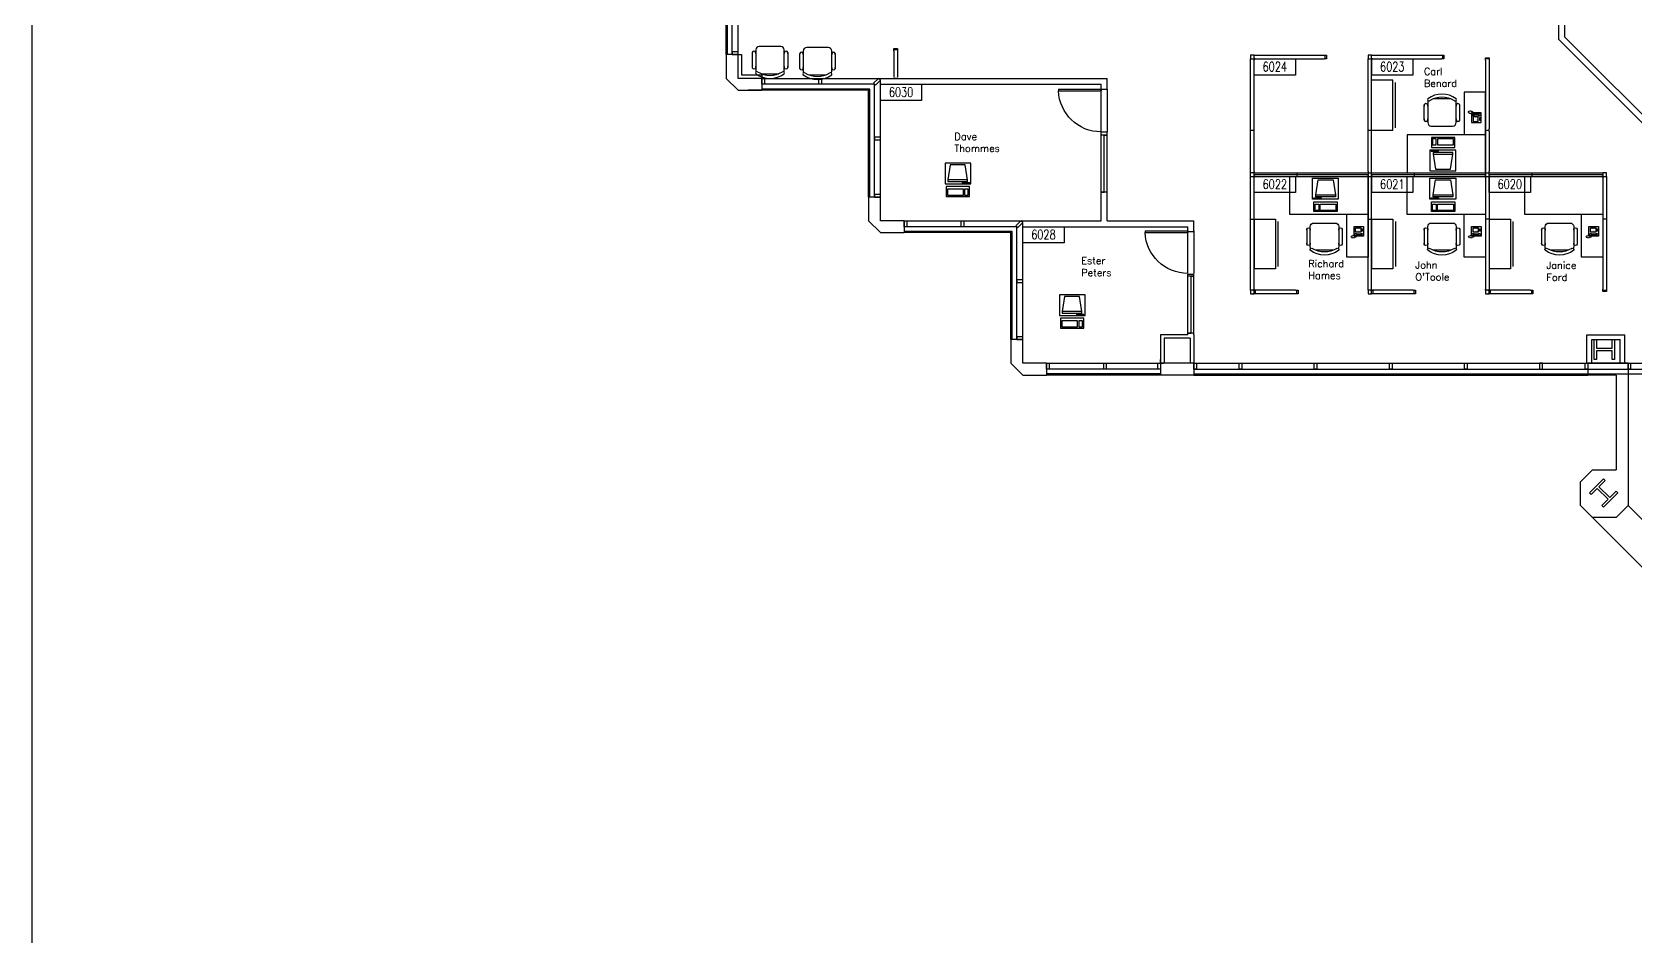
# Model space of a CAD drawing. Header units: inches. Extents: x 619 to 14864, y 611 to 3754.
# Drawn here: x 4397 to 5748, y 1973 to 2735 of the extents above; entities that cross this region are included whole.
import ezdxf
from ezdxf.enums import TextEntityAlignment as Align

# ---------------------------------------------------------------- set-up
doc = ezdxf.new("R2010")
doc.units = ezdxf.units.IN
doc.header["$MEASUREMENT"] = 0
doc.layers.get('0').update_dxf_attribs({"linetype": 'CONTINUOUS'})
for name, color, linetype in [('CHAIRS', 4, 'CONTINUOUS'), ('CPU', 6, 'CONTINUOUS'), ('E-B-FURR', 6, 'CONTINUOUS'), ('E-B-GLAZ', 8, 'CONTINUOUS'), ('E-B-MULL', 8, 'CONTINUOUS'), ('E-B-SHEL', 2, 'CONTINUOUS'), ('E-C-HEAD', 5, 'CONTINUOUS'), ('E-F-DOOR', 3, 'CONTINUOUS'), ('E-F-SILL', 8, 'CONTINUOUS'), ('E-S-COLM', 8, 'CONTINUOUS'), ('EMPLOYEE', 1, 'CONTINUOUS'), ('Frame', 10, 'CONTINUOUS'), ('FURNITURE', 3, 'CONTINUOUS'), ('PANELS_201', 6, 'CONTINUOUS'), ('PHONES', 4, 'CONTINUOUS'), ('RMNUM', 40, 'CONTINUOUS')]:
    doc.layers.add(name, color=color, linetype=linetype)
doc.styles.add('ARCHITXT', font='simplex.shx')
doc.styles.add('ROMANS', font='romans', dxfattribs={"width": 0.75, "height": 8})

# ---------------------------------------------------------------- blocks, each defined once
blk = doc.blocks.new('DR-36')
for p, q in [((0, 36), (0, 0)), ((0, 36), (1.5, 36)), ((1.5, 36), (1.5, 0)), ((0, 0), (1.5, 0))]:
    blk.add_line(p, q)
blk.add_arc((0, 0), 36, 0, 87.6141)
blk = doc.blocks.new('RMNUM')
at = {"layer": 'RMNUM'}
blk.add_lwpolyline([(-16.33354, 6.674702), (18.388073, 6.674702), (18.388073, -6.982766), (-16.33354, -6.982766), (-16.33354, 6.674702)], dxfattribs=at)
at = {"layer": 'RMNUM', "style": 'ROMANS', "width": 0.75}
blk.add_attdef('NUMBER', text='', height=8, dxfattribs=at).set_placement((1.027267, 0.114097), align=Align.MIDDLE_CENTER)
blk = doc.blocks.new('DESK2')
for p, q in [((33, 0), (-33, 0)), ((-33, 0), (-33, -68)), ((33, -32), (33, 0)), ((-33, -32), (33, -32)), ((-15, -68), (-15, -32)), ((-33, -68), (-15, -68))]:
    blk.add_line(p, q)
blk = doc.blocks.new('CHAIR7')
for p, q in [((5.1, 15), (17.9, 15)), ((0, 9), (0, -9)), ((20, 12), (3, 12)), ((23, -7.4), (23, 7.4)), ((3, -12), (20, -12)), ((5.1, -15), (17.9, -15))]:
    blk.add_line(p, q)
for centre, radius, start, end in [((5.6, 13.5), 1.56, 73.7398, 286.2602), ((17.4, 13.5), 1.56, 253.7398, 106.2602), ((3, 9), 3, 90, 180), ((20, 9), 3, 62.4156, 90), ((22.3, 11.1), 1.1, 53.3099, 212.0274), ((4.8, 0), 19.6, 327.5758, 32.4242), ((7, 0), 20, 323.1301, 36.8699), ((3, -9), 3, 180, 270), ((5.6, -13.5), 1.56, 73.7398, 286.2602), ((17.4, -13.5), 1.56, 253.7398, 106.2602), ((20, -9), 3, 270, 297.5844), ((22.3, -11.1), 1.1, 147.9726, 306.6901)]:
    blk.add_arc(centre, radius, start, end)
blk = doc.blocks.new('RECTANG')
for p, q in [((1, 1), (0, 1)), ((0, 1), (0, 0)), ((1, 0), (1, 1)), ((0, 0), (1, 0))]:
    blk.add_line(p, q)
blk = doc.blocks.new('IBMAT', base_point=(61, 306))
for p, q in [((75, 307), (75, 306)), ((81, 307), (75, 307)), ((81, 306), (81, 307))]:
    blk.add_line(p, q)
at = {"xscale": 21, "yscale": 17, "zscale": 21}
blk.add_blockref('RECTANG', (61, 306), dxfattribs=at)
blk = doc.blocks.new('KEYBOARD', base_point=(60, 294))
for p, xscale, yscale, zscale in [((60, 294), 19, 8, 19), ((61, 295), 13, 5, 13), ((75, 295), 3, 5, 3)]:
    blk.add_blockref('RECTANG', p, dxfattribs=dict(xscale=xscale, yscale=yscale, zscale=zscale))
blk = doc.blocks.new('COMPUTER')
for p, q in [((-6.6, 16.2), (-8.5, 3.5)), ((6.1, 16.2), (-6.6, 16.2)), ((8, 3.5), (6.1, 16.2)), ((-8.5, 3.5), (-8.5, 2)), ((8, 3.5), (-8.5, 3.5)), ((-8.5, 2), (8, 2)), ((8, 2), (8, 3.5))]:
    blk.add_line(p, q)
at = {"xscale": 1.033846153846154, "yscale": 1.033846153846154, "zscale": 1.033846153846154}
for name, p in [('IBMAT', (-10.9, 0)), ('KEYBOARD', (-10, -10.5))]:
    blk.add_blockref(name, p, dxfattribs=at)
blk = doc.blocks.new('FC42X18D')
for p, q in [((-21, 0), (-21, -18)), ((-21, 0), (21, 0)), ((21, -18), (21, 0)), ((-21, -18), (21, -18)), ((-19, -20), (19, -20))]:
    blk.add_line(p, q)
blk = doc.blocks.new('FNPHONE')
for p, q in [((-9.1, 0.2), (-9.7, 0)), ((-8.9, 0.6), (-9.5, 0.4)), ((-8.7, 1), (-9.3, 0.8)), ((-8.5, 1.4), (-9.1, 1.2)), ((-8.3, 1.8), (-8.9, 1.6)), ((-7.1, 0.6), (-7.5, -0.6)), ((-7.3, 6.5), (-7.3, 1.5)), ((-6.3, 6.5), (-6.3, 1.5)), ((-3.9, 4.8), (-3.9, 4.8)), ((-3.9, 3.9), (-3.9, 3.9)), ((-3.9, 3), (-3.9, 3)), ((-3.9, 2), (-3.9, 2)), ((-2.9, 4.8), (-2.9, 4.8)), ((-2.9, 3.9), (-2.9, 3.9)), ((-2.9, 3), (-2.9, 3)), ((-2.9, 2), (-2.9, 2)), ((-2, 4.8), (-2, 4.8)), ((-2, 3.9), (-2, 3.9)), ((-2, 3), (-2, 3)), ((-2, 2), (-2, 2)), ((-9.3, -0.2), (-9.9, -0.4)), ((-9.3, -0.6), (-9.9, -0.8)), ((-9.3, -1), (-9.9, -1.2)), ((-9.3, -1.4), (-9.9, -1.6)), ((-9.1, -1.8), (-9.7, -2)), ((-8.9, -2.2), (-9.5, -2.4)), ((-8.4, -2.5), (-9, -2.7)), ((-7.9, -2), (-8.5, -2.2)), ((-7.7, -1.6), (-8.3, -1.8)), ((-7.5, -1.2), (-8.1, -1.4)), ((-7.3, -0.8), (-7.9, -1))]:
    blk.add_line(p, q)
for centre, start, end in [((-6.8, 6.5), 298.4915, 241.5085), ((-6.8, 1.5), 118.4915, 61.5085)]:
    blk.add_arc(centre, 1.05, start, end)
for p, xscale, yscale, zscale in [((-8.2, 0), 8.20528234483245, 8.104073169521023, 8.20528234483245), ((-4.8, 1.3), 3.75, 4.375, 3.75), ((-4, 6.7), 2.03125, 0.46875, 2.03125)]:
    blk.add_blockref('RECTANG', p, dxfattribs=dict(xscale=xscale, yscale=yscale, zscale=zscale))

msp = doc.modelspace()

# ---------------------------------------------------------------- linework, layer by layer
at = {"layer": 'E-B-FURR'}
for p, q in [((4992.3, 2716), (4992.3, 3347)), ((5683.6, 2836.6), (5683.6, 2729)), ((5688.6, 2831.6), (5688.6, 2731.1)), ((5683.6, 2729), (5790.1, 2622.5)), ((5688.6, 2731.1), (5793.7, 2626)), ((5012.2, 2696), (5110.6, 2696)), ((5110.9, 2696), (5303.2, 2696)), ((5112.2, 2596), (5112.2, 2694.4)), ((5112.2, 2691), (5298.2, 2691)), ((5298.2, 2687), (5298.2, 2691)), ((5303.2, 2687), (5303.2, 2696)), ((5298.2, 2687), (5303.2, 2687)), ((5298.2, 2576), (5298.2, 2651)), ((5298.2, 2651), (5303.2, 2651)), ((5303.2, 2576), (5303.2, 2651)), ((5132.2, 2576), (5230.6, 2576)), ((5230.6, 2576), (5298.2, 2576)), ((5232.2, 2476), (5232.2, 2574.4)), ((5232.2, 2571), (5371.2, 2571)), ((5303.2, 2576), (5376.2, 2576)), ((5371.2, 2567), (5371.2, 2571)), ((5371.2, 2567), (5376.2, 2567)), ((5376.2, 2567), (5376.2, 2576)), ((5371.2, 2480), (5371.2, 2531)), ((5371.2, 2531), (5376.2, 2531)), ((5376.2, 2480), (5376.2, 2531)), ((5348.2, 2480), (5348.2, 2456)), ((5371.2, 2480), (5348.2, 2480)), ((5351.2, 2477), (5351.2, 2456)), ((5373.2, 2477), (5351.2, 2477)), ((5373.2, 2477), (5373.2, 2456)), ((5376.2, 2480), (5376.2, 2456)), ((5707.6, 2456), (5707.6, 2480)), ((5707.6, 2480), (5739.6, 2480)), ((5711.6, 2456), (5711.6, 2476)), ((5711.6, 2476), (5735.6, 2476)), ((5735.6, 2456), (5735.6, 2476)), ((5739.6, 2456), (5739.6, 2480)), ((5252.2, 2456), (5350.6, 2456)), ((5376.2, 2456), (5824.9, 2456))]:
    msp.add_line(p, q, dxfattribs=at)
msp.add_lwpolyline([(4992.2, 2716), (4995.2, 2716), (4995.2, 2699), (5012.2, 2699), (5012.2, 2696)], dxfattribs=at)
at = {"layer": 'E-B-GLAZ'}
for p, q in [((4982.2, 2716), (4982.2, 3347.1)), ((4983.2, 2716), (4983.2, 3347.1)), ((4987.2, 2716), (4987.2, 3347)), ((5107.2, 2691), (5012.2, 2691)), ((5107.2, 2596), (5107.2, 2691)), ((5094.6, 2686), (5000.6, 2686)), ((5103.2, 2687), (5012.2, 2687)), ((5102.2, 2686), (5012.2, 2686)), ((5102.2, 2596), (5102.2, 2686)), ((5103.2, 2596), (5103.2, 2687)), ((5227.2, 2571), (5132.2, 2571)), ((5223.2, 2567), (5132.2, 2567)), ((5223.2, 2476), (5223.2, 2567)), ((5227.2, 2476), (5227.2, 2571)), ((5222.2, 2566), (5132.2, 2566)), ((5222.2, 2476), (5222.2, 2566)), ((5348.2, 2451), (5252.2, 2451)), ((5348.2, 2447), (5252.2, 2447)), ((5348.2, 2446), (5252.2, 2446)), ((5376.2, 2451), (5827.2, 2451)), ((5376.2, 2447), (5827.2, 2447)), ((5376.2, 2446), (5708.2, 2446))]:
    msp.add_line(p, q, dxfattribs=at)
for points in [[(5303.1, 2600.1), (5298.1, 2600.1), (5300.8, 2600.1), (5300.8, 2648.1), (5303.1, 2648.1), (5298.1, 2648.1)], [(5376.3, 2481.2), (5371.3, 2481.2), (5374, 2481.2), (5374, 2529.2), (5376.3, 2529.2), (5371.3, 2529.2)]]:
    msp.add_lwpolyline(points, dxfattribs=at)
at = {"layer": 'E-B-MULL'}
for points in [[(4987.2, 2716), (4992.2, 2716), (4992.2, 2718.2), (4987.2, 2718.2)], [(5012.2, 2691), (5012.2, 2696), (5014.5, 2696), (5014.5, 2691)], [(5060.3, 2691), (5060.3, 2696), (5062.5, 2696), (5062.5, 2691)], [(5108, 2690.2), (5112.2, 2694.4), (5110.6, 2696), (5106.4, 2691.8)], [(5108, 2690.2), (5112.2, 2694.4), (5110.6, 2696), (5106.4, 2691.8)], [(5107.2, 2644.1), (5112.2, 2644.1), (5112.2, 2646.3), (5107.2, 2646.3)], [(5107.2, 2596), (5112.2, 2596), (5112.2, 2598.2), (5107.2, 2598.2)], [(5132.2, 2571), (5132.2, 2576), (5134.5, 2576), (5134.5, 2571)], [(5180.3, 2571), (5180.3, 2576), (5182.5, 2576), (5182.5, 2571)], [(5228, 2570.2), (5232.2, 2574.4), (5230.6, 2576), (5226.4, 2571.8)], [(5227.2, 2524.1), (5232.2, 2524.1), (5232.2, 2526.3), (5227.2, 2526.3)], [(5227.2, 2476), (5232.2, 2476), (5232.2, 2478.2), (5227.2, 2478.2)], [(5252.2, 2451), (5252.2, 2456), (5254.5, 2456), (5254.5, 2451)], [(5300.3, 2451), (5300.3, 2456), (5302.5, 2456), (5302.5, 2451)], [(5346, 2451), (5346, 2456), (5348.2, 2456), (5348.2, 2451)], [(5376.2, 2451), (5376.2, 2456), (5378.5, 2456), (5378.5, 2451)], [(5414.5, 2451), (5414.5, 2456), (5416.7, 2456), (5416.7, 2451)], [(5477.8, 2451), (5477.8, 2456), (5480, 2456), (5480, 2451)], [(5541.1, 2451), (5541.1, 2456), (5543.3, 2456), (5543.3, 2451)], [(5604.4, 2451), (5604.4, 2456), (5606.7, 2456), (5606.7, 2451)], [(5670, 2451), (5670, 2456), (5667.7, 2456), (5667.7, 2451)], [(5706, 2451), (5706, 2456), (5708.2, 2456), (5708.2, 2451)], [(5742.2, 2451), (5742.2, 2456), (5744.4, 2456), (5744.4, 2451)]]:
    msp.add_lwpolyline(points, close=True, dxfattribs=at)
at = {"layer": 'E-B-SHEL'}
for p, q in [((4982.2, 2716), (4982.2, 2696)), ((4992.2, 2716), (4982.2, 2716)), ((4992.2, 2696), (4992.2, 2716)), ((4982.2, 2696), (4992.2, 2686)), ((5012.2, 2696), (4992.2, 2696)), ((5012.2, 2696), (5012.2, 2686)), ((4992.2, 2686), (5012.2, 2686)), ((5112.2, 2596), (5102.2, 2596)), ((5102.2, 2596), (5102.2, 2576)), ((5112.2, 2576), (5112.2, 2596)), ((5102.2, 2576), (5112.2, 2566)), ((5132.2, 2576), (5112.2, 2576)), ((5132.2, 2576), (5132.2, 2566)), ((5112.2, 2566), (5132.2, 2566)), ((5232.2, 2476), (5222.2, 2476)), ((5222.2, 2476), (5222.2, 2456)), ((5232.2, 2456), (5232.2, 2476)), ((5222.2, 2456), (5232.2, 2446)), ((5252.2, 2456), (5232.2, 2456)), ((5232.2, 2446), (5252.2, 2446)), ((5252.2, 2456), (5252.2, 2446)), ((5376.2, 2456), (5348.2, 2456)), ((5348.2, 2456), (5348.2, 2446)), ((5376.2, 2446), (5348.2, 2446)), ((5376.2, 2456), (5376.2, 2446)), ((5708.2, 2456), (5708.2, 2446)), ((5742.2, 2456), (5708.2, 2456)), ((5732.2, 2446), (5708.2, 2446)), ((5732.2, 2446), (5732.2, 2366)), ((5742.2, 2456), (5742.2, 2336)), ((5702.2, 2356), (5712.2, 2366)), ((5712.2, 2366), (5732.2, 2366)), ((5702.2, 2336), (5702.2, 2356)), ((6114.2, 1924), (5702.2, 2336)), ((5732.2, 2326), (5712.2, 2326)), ((5742.2, 2336), (5732.2, 2326)), ((6114.2, 1964), (5742.2, 2336))]:
    msp.add_line(p, q, dxfattribs=at)
at = {"layer": 'E-C-HEAD'}
for p, q in [((5298.2, 2651), (5298.2, 2687)), ((5303.2, 2687), (5303.2, 2651)), ((5371.2, 2531.6), (5371.2, 2567.6)), ((5376.2, 2567.6), (5376.2, 2531.6))]:
    msp.add_line(p, q, dxfattribs=at)
at = {"layer": 'E-F-SILL'}
msp.add_lwpolyline([(5348.2, 2456), (5348.2, 2456), (5348.2, 2459), (5348.2, 2459)], dxfattribs=at)
at = {"layer": 'E-S-COLM'}
for points in [[(5728.7, 2476), (5730.7, 2476), (5730.7, 2459), (5728.7, 2459), (5728.7, 2466.5), (5715.7, 2466.5), (5715.7, 2459), (5713.7, 2459), (5713.7, 2476), (5715.7, 2476), (5715.7, 2468.5), (5728.7, 2468.5)], [(5711, 2345.2), (5709.6, 2346.6), (5721.6, 2358.6), (5723, 2357.2), (5717.7, 2351.9), (5726.9, 2342.7), (5732.2, 2348), (5733.6, 2346.6), (5721.6, 2334.6), (5720.2, 2336), (5725.5, 2341.3), (5716.3, 2350.5)]]:
    msp.add_lwpolyline(points, close=True, dxfattribs=at)
at = {"layer": 'Frame', "lineweight": -3}
msp.add_lwpolyline([(4397.2, 3753.9), (7341.3, 3753.9), (7341.3, 610.7), (4397.2, 610.7)], close=True, dxfattribs=at)
at = {"layer": 'PANELS_201', "linetype": 'Continuous'}
for p, q in [((5427.1, 2514.4), (5427.1, 2517.4)), ((5526.1, 2514.4), (5526.1, 2517.4)), ((5625.1, 2514.4), (5625.1, 2517.4))]:
    msp.add_line(p, q, dxfattribs=at)
for points in [[(5123.6, 2719.1), (5123.6, 2720.1), (5123.6, 2721.1), (5126.6, 2721.1), (5126.6, 2719.1)], [(5126.6, 2720.1), (5123.6, 2720.1)], [(5123.6, 2719.1), (5123.6, 2697.1)], [(5126.6, 2719.1), (5126.6, 2697.1)], [(5427.1, 2715.4), (5424.1, 2715.4), (5424.1, 2712.4)], [(5428.1, 2712.4), (5427.1, 2712.4), (5427.1, 2715.4), (5428.1, 2715.4)], [(5428.1, 2715.4), (5486.1, 2715.4)], [(5486.1, 2715.4), (5487.1, 2715.4), (5488.1, 2715.4), (5488.1, 2712.4), (5486.1, 2712.4)], [(5487.1, 2712.4), (5487.1, 2715.4)], [(5526.1, 2715.4), (5523.1, 2715.4), (5523.1, 2712.4)], [(5527.1, 2712.4), (5526.1, 2712.4), (5526.1, 2715.4), (5527.1, 2715.4)], [(5527.1, 2715.4), (5585.1, 2715.4)], [(5585.1, 2715.4), (5586.1, 2715.4), (5587.1, 2715.4), (5587.1, 2712.4), (5585.1, 2712.4)], [(5586.1, 2712.4), (5586.1, 2715.4)], [(5424.1, 2711.4), (5424.1, 2712.4), (5427.1, 2712.4), (5427.1, 2711.4)], [(5424.1, 2653.4), (5424.1, 2711.4)], [(5427.1, 2653.4), (5427.1, 2711.4)], [(5428.1, 2712.4), (5486.1, 2712.4)], [(5523.1, 2711.4), (5523.1, 2712.4), (5526.1, 2712.4), (5526.1, 2711.4)], [(5523.1, 2653.4), (5523.1, 2711.4)], [(5526.1, 2653.4), (5526.1, 2711.4)], [(5527.1, 2712.4), (5585.1, 2712.4)], [(5622.1, 2711.4), (5622.1, 2712.4), (5622.1, 2713.4), (5625.1, 2713.4), (5625.1, 2711.4)], [(5625.1, 2712.4), (5622.1, 2712.4)], [(5622.1, 2711.4), (5622.1, 2653.4)], [(5625.1, 2711.4), (5625.1, 2653.4)], [(5123.6, 2696.1), (5126.6, 2696.1), (5126.6, 2695.9), (5123.6, 2695.9), (5123.6, 2696.1)], [(5424.1, 2651.4), (5424.1, 2653.4)], [(5424.1, 2652.4), (5427.1, 2652.4)], [(5424.1, 2617.4), (5424.1, 2651.4)], [(5427.1, 2651.4), (5427.1, 2653.4)], [(5427.1, 2617.4), (5427.1, 2651.4)], [(5523.1, 2651.4), (5523.1, 2653.4)], [(5523.1, 2652.4), (5526.1, 2652.4)], [(5523.1, 2617.4), (5523.1, 2651.4)], [(5526.1, 2651.4), (5526.1, 2653.4)], [(5526.1, 2617.4), (5526.1, 2651.4)], [(5622.1, 2651.4), (5622.1, 2653.4)], [(5622.1, 2652.4), (5625.1, 2652.4)], [(5622.1, 2651.4), (5622.1, 2617.4)], [(5625.1, 2651.4), (5625.1, 2653.4)], [(5625.1, 2651.4), (5625.1, 2617.4)], [(5427.1, 2617.4), (5427.1, 2616.4), (5424.1, 2616.4), (5424.1, 2617.4)], [(5424.1, 2613.4), (5424.1, 2616.4)], [(5424.1, 2612.4), (5424.1, 2613.4), (5427.1, 2613.4), (5427.1, 2612.4)], [(5424.1, 2578.4), (5424.1, 2612.4)], [(5428.1, 2613.4), (5427.1, 2613.4), (5427.1, 2616.4), (5428.1, 2616.4)], [(5427.1, 2614.9), (5463.1, 2614.9)], [(5427.1, 2578.4), (5427.1, 2612.4)], [(5428.1, 2616.4), (5462.1, 2616.4)], [(5428.1, 2613.4), (5462.1, 2613.4)], [(5462.1, 2616.4), (5464.1, 2616.4)], [(5462.1, 2613.4), (5464.1, 2613.4)], [(5463.1, 2616.4), (5463.1, 2613.4)], [(5463.1, 2614.9), (5523.1, 2614.9)], [(5464.1, 2616.4), (5522.1, 2616.4)], [(5464.1, 2613.4), (5522.1, 2613.4)], [(5522.1, 2616.4), (5523.1, 2616.4), (5523.1, 2613.4), (5522.1, 2613.4)], [(5523.1, 2617.4), (5523.1, 2616.4), (5526.1, 2616.4), (5526.1, 2617.4)], [(5523.1, 2612.4), (5523.1, 2613.4), (5526.1, 2613.4), (5526.1, 2612.4)], [(5523.1, 2578.4), (5523.1, 2612.4)], [(5527.1, 2613.4), (5526.1, 2613.4), (5526.1, 2616.4), (5527.1, 2616.4)], [(5526.1, 2614.9), (5562.1, 2614.9)], [(5526.1, 2578.4), (5526.1, 2612.4)], [(5527.1, 2616.4), (5561.1, 2616.4)], [(5527.1, 2613.4), (5561.1, 2613.4)], [(5561.1, 2616.4), (5563.1, 2616.4)], [(5561.1, 2613.4), (5563.1, 2613.4)], [(5562.1, 2616.4), (5562.1, 2613.4)], [(5562.1, 2614.9), (5622.1, 2614.9)], [(5563.1, 2616.4), (5621.1, 2616.4)], [(5563.1, 2613.4), (5621.1, 2613.4)], [(5621.1, 2616.4), (5622.1, 2616.4), (5622.1, 2613.4), (5621.1, 2613.4)], [(5622.1, 2617.4), (5622.1, 2616.4), (5625.1, 2616.4), (5625.1, 2617.4)], [(5622.1, 2612.4), (5622.1, 2613.4), (5625.1, 2613.4), (5625.1, 2612.4)], [(5622.1, 2612.4), (5622.1, 2578.4)], [(5626.1, 2613.4), (5625.1, 2613.4), (5625.1, 2616.4), (5626.1, 2616.4)], [(5625.1, 2614.9), (5661.1, 2614.9)], [(5625.1, 2612.4), (5625.1, 2578.4)], [(5626.1, 2616.4), (5660.1, 2616.4)], [(5626.1, 2613.4), (5660.1, 2613.4)], [(5660.1, 2616.4), (5662.1, 2616.4)], [(5660.1, 2613.4), (5662.1, 2613.4)], [(5661.1, 2616.4), (5661.1, 2613.4)], [(5661.1, 2614.9), (5721.1, 2614.9)], [(5662.1, 2616.4), (5720.1, 2616.4)], [(5662.1, 2613.4), (5720.1, 2613.4)], [(5720.1, 2616.4), (5721.1, 2616.4), (5721.1, 2613.4), (5720.1, 2613.4)], [(5724.1, 2613.4), (5724.1, 2616.4), (5721.1, 2616.4)], [(5721.1, 2612.4), (5721.1, 2613.4), (5724.1, 2613.4), (5724.1, 2612.4)], [(5721.1, 2612.4), (5721.1, 2578.4)], [(5724.1, 2612.4), (5724.1, 2578.4)], [(5424.1, 2576.4), (5424.1, 2578.4)], [(5424.1, 2577.4), (5427.1, 2577.4)], [(5424.1, 2518.4), (5424.1, 2576.4)], [(5427.1, 2576.4), (5427.1, 2578.4)], [(5427.1, 2518.4), (5427.1, 2576.4)], [(5523.1, 2576.4), (5523.1, 2578.4)], [(5523.1, 2577.4), (5526.1, 2577.4)], [(5523.1, 2518.4), (5523.1, 2576.4)], [(5526.1, 2576.4), (5526.1, 2578.4)], [(5526.1, 2518.4), (5526.1, 2576.4)], [(5622.1, 2578.4), (5622.1, 2576.4)], [(5625.1, 2577.4), (5622.1, 2577.4)], [(5622.1, 2576.4), (5622.1, 2518.4)], [(5625.1, 2578.4), (5625.1, 2576.4)], [(5625.1, 2576.4), (5625.1, 2518.4)], [(5721.1, 2578.4), (5721.1, 2576.4)], [(5724.1, 2577.4), (5721.1, 2577.4)], [(5721.1, 2576.4), (5721.1, 2518.4)], [(5724.1, 2578.4), (5724.1, 2576.4)], [(5724.1, 2576.4), (5724.1, 2518.4)], [(5427.1, 2518.4), (5427.1, 2517.4), (5424.1, 2517.4), (5424.1, 2518.4)], [(5424.1, 2517.4), (5424.1, 2514.4), (5427.1, 2514.4)], [(5426.1, 2517.4), (5427.1, 2517.4), (5428.1, 2517.4), (5428.1, 2514.4), (5426.1, 2514.4)], [(5428.1, 2514.4), (5427.1, 2514.4), (5427.1, 2517.4), (5428.1, 2517.4)], [(5462.1, 2517.4), (5428.1, 2517.4)], [(5462.1, 2514.4), (5428.1, 2514.4)], [(5462.1, 2517.4), (5463.1, 2517.4), (5464.1, 2517.4), (5464.1, 2514.4), (5462.1, 2514.4)], [(5463.1, 2514.4), (5463.1, 2517.4)], [(5526.1, 2518.4), (5526.1, 2517.4), (5523.1, 2517.4), (5523.1, 2518.4)], [(5523.1, 2517.4), (5523.1, 2514.4), (5526.1, 2514.4)], [(5525.1, 2517.4), (5526.1, 2517.4), (5527.1, 2517.4), (5527.1, 2514.4), (5525.1, 2514.4)], [(5527.1, 2514.4), (5526.1, 2514.4), (5526.1, 2517.4), (5527.1, 2517.4)], [(5561.1, 2517.4), (5527.1, 2517.4)], [(5561.1, 2514.4), (5527.1, 2514.4)], [(5561.1, 2517.4), (5562.1, 2517.4), (5563.1, 2517.4), (5563.1, 2514.4), (5561.1, 2514.4)], [(5562.1, 2514.4), (5562.1, 2517.4)], [(5625.1, 2518.4), (5625.1, 2517.4), (5622.1, 2517.4), (5622.1, 2518.4)], [(5622.1, 2517.4), (5622.1, 2514.4), (5625.1, 2514.4)], [(5624.1, 2517.4), (5625.1, 2517.4), (5626.1, 2517.4), (5626.1, 2514.4), (5624.1, 2514.4)], [(5626.1, 2514.4), (5625.1, 2514.4), (5625.1, 2517.4), (5626.1, 2517.4)], [(5660.1, 2517.4), (5626.1, 2517.4)], [(5660.1, 2514.4), (5626.1, 2514.4)], [(5660.1, 2517.4), (5661.1, 2517.4), (5662.1, 2517.4), (5662.1, 2514.4), (5660.1, 2514.4)], [(5661.1, 2514.4), (5661.1, 2517.4)], [(5724.1, 2518.4), (5724.1, 2517.4), (5724.1, 2516.4), (5721.1, 2516.4), (5721.1, 2518.4)], [(5721.1, 2517.4), (5724.1, 2517.4)]]:
    msp.add_lwpolyline(points, dxfattribs=at)

# ---------------------------------------------------------------- block references
for p, values in [((5443.5, 2705.7), {'NUMBER': '6024'}), ((5542.5, 2705.7), {'NUMBER': '6023'}), ((5128.5, 2684.3), {'NUMBER': '6030'}), ((5443.5, 2606.7), {'NUMBER': '6022'}), ((5542.5, 2606.7), {'NUMBER': '6021'}), ((5641.5, 2606.7), {'NUMBER': '6020'}), ((5248.5, 2564.3), {'NUMBER': '6028'})]:
    msp.add_blockref('RMNUM', p).add_auto_attribs(values)
at = {"layer": 'CHAIRS', "lineweight": -3}
for p, rotation in [((5019.1, 2722.9), 270), ((5059.1, 2722), 270), ((5585.4, 2655.7), 89.99999999999999)]:
    msp.add_blockref('CHAIR7', p, dxfattribs=dict(at, rotation=rotation))
at = {"layer": 'CHAIRS', "lineweight": -3, "xscale": -1, "rotation": 90}
for p in [(5486.4, 2574.1), (5585.4, 2574.1), (5684.4, 2574.1)]:
    msp.add_blockref('CHAIR7', p, dxfattribs=at)
at = {"layer": 'CPU', "lineweight": -3, "rotation": 180}
msp.add_blockref('COMPUTER', (5586.1, 2635.6), dxfattribs=at)
at = {"layer": 'CPU', "lineweight": -3}
for p in [(5177.6, 2607), (5273.9, 2496.1)]:
    msp.add_blockref('COMPUTER', p, dxfattribs=at)
at = {"layer": 'CPU', "lineweight": -3, "xscale": -1}
for p in [(5487.1, 2594.2), (5586.1, 2594.2)]:
    msp.add_blockref('COMPUTER', p, dxfattribs=at)
at = {"layer": 'E-F-DOOR', "xscale": -1, "rotation": 90}
for p in [(5298.2, 2686.9), (5371.2, 2567.6)]:
    msp.add_blockref('DR-36', p, dxfattribs=at)
at = {"layer": 'FURNITURE', "lineweight": -3}
for name, p, rotation in [('FC42X18D', (5526.1, 2673.4), 89.99999999999999), ('DESK2', (5589.1, 2616.4), 180)]:
    msp.add_blockref(name, p, dxfattribs=dict(at, rotation=rotation))
at = {"layer": 'FURNITURE', "lineweight": -3, "xscale": -1}
for p in [(5490.1, 2613.4), (5589.1, 2613.4), (5688.1, 2613.4)]:
    msp.add_blockref('DESK2', p, dxfattribs=at)
at = {"layer": 'FURNITURE', "lineweight": -3, "xscale": -1, "rotation": 90}
for p in [(5427.1, 2556.4), (5526.1, 2556.4), (5625.1, 2556.4)]:
    msp.add_blockref('FC42X18D', p, dxfattribs=at)
at = {"layer": 'PHONES', "lineweight": -3, "rotation": 270}
msp.add_blockref('FNPHONE', (5610.3, 2658.7), dxfattribs=at)
at = {"layer": 'PHONES', "lineweight": -3, "xscale": -1, "rotation": 270}
for p in [(5511.3, 2571.1), (5610.3, 2571.1), (5709.3, 2571.1)]:
    msp.add_blockref('FNPHONE', p, dxfattribs=at)

# ---------------------------------------------------------------- texts
at = {"layer": 'EMPLOYEE', "lineweight": -3, "char_height": 6, "attachment_point": 1, "style": 'ARCHITXT'}
for s, insert, width in [('\\A1;Carl\\PBenard', (5570.2, 2704.8), 25.809), ('\\A1;Dave\\PThommes', (5174.5, 2650), 36.741), ('\\A1;Ester\\PPeters', (5281.4, 2545.3), 23.255), ('\\A1;Richard\\PHames', (5472.8, 2542.9), 27.618), ("\\A1;John\\PO'Toole", (5562.9, 2541.7), 28.334), ('\\A1;Janice\\PFord', (5673.4, 2541.4), 23.656)]:
    msp.add_mtext(s, dxfattribs=dict(at, insert=insert, width=width))

doc.saveas('drawing.dxf')
